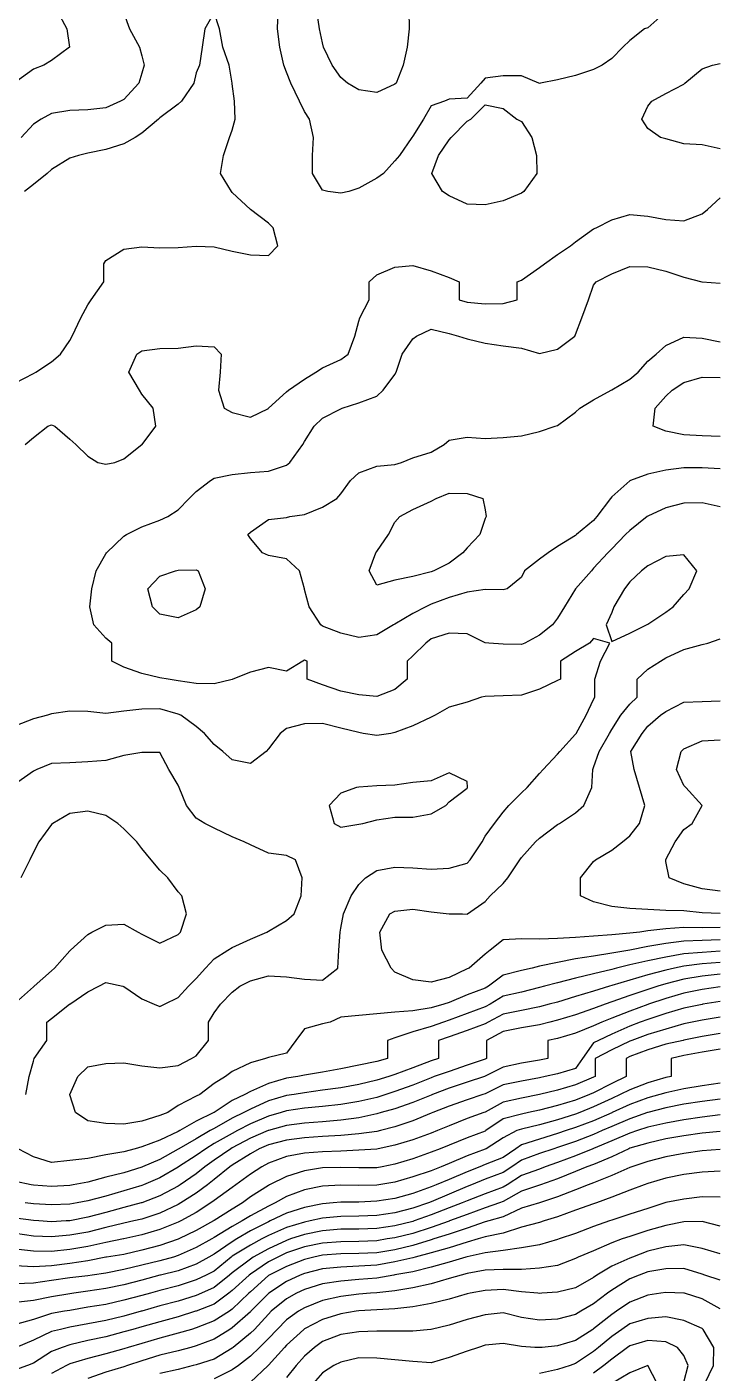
# Model space of a CAD drawing. Header units: inches. Extents: x 450896 to 463247, y 7386701 to 7399440.
# Drawn here: x 459177 to 460292, y 7392230 to 7394413 of the extents above; entities that cross this region are included whole.
import ezdxf

# ---------------------------------------------------------------- set-up
doc = ezdxf.new("R2010")
doc.units = ezdxf.units.IN
doc.header["$MEASUREMENT"] = 0

msp = doc.modelspace()

# ---------------------------------------------------------------- linework, layer by layer
for points, elevation in [([(459225.9, 7394438.6), (459241.5, 7394409.3), (459245.8, 7394380), (459216.7, 7394358), (459204.2, 7394350.7), (459187.4, 7394344.2), (459158.1, 7394323.2)], 820), ([(459158.1, 7393835.5), (459187.4, 7393850.6), (459191.1, 7393852.8), (459216.7, 7393869.7), (459231.3, 7393882.1), (459246, 7393904.1), (459250, 7393911.4), (459264.1, 7393940.7), (459275.3, 7393961.9), (459280.7, 7393970), (459301.2, 7393999.3), (459301.2, 7394028.6), (459304.6, 7394033.7), (459333.9, 7394052.3), (459363.2, 7394055.8), (459392.4, 7394054.4), (459421.7, 7394055), (459451, 7394057.2), (459480.3, 7394056.2), (459509.6, 7394048.9), (459538.9, 7394043.1), (459568.2, 7394042.1), (459583.5, 7394057.9), (459575.6, 7394087.1), (459568.2, 7394094.5), (459539.3, 7394116.4), (459538.9, 7394116.8), (459509.6, 7394144.1), (459508.2, 7394145.7), (459490.6, 7394175), (459495.2, 7394204.3), (459505.2, 7394233.6), (459509.6, 7394245.2), (459514.3, 7394262.9), (459513.2, 7394292.2), (459509.6, 7394320.4), (459509.3, 7394321.4), (459504.4, 7394350.7), (459494, 7394380), (459489, 7394409.3), (459480.3, 7394435.9), (459465, 7394409.3), (459460.7, 7394380), (459456.2, 7394350.7), (459451, 7394338.4), (459447, 7394321.4), (459427.3, 7394292.2), (459421.7, 7394287.3), (459392.4, 7394265.1), (459390, 7394262.9), (459363.2, 7394240.1), (459352.1, 7394233.6), (459333.9, 7394222.9), (459304.6, 7394214.1), (459275.3, 7394208), (459260.4, 7394204.3), (459246, 7394199.7), (459216.7, 7394181.4), (459209.7, 7394175), (459187.4, 7394156.9), (459172.6, 7394145.7)], 780), ([(459333.9, 7394434.7), (459343, 7394409.3), (459359.1, 7394380), (459363.2, 7394365.9), (459367, 7394350.7), (459363.2, 7394337.7), (459358, 7394321.4), (459333.9, 7394295.2), (459328.6, 7394292.2), (459304.6, 7394281.6), (459275.3, 7394278.3), (459246, 7394276.9), (459216.7, 7394272), (459199.6, 7394262.9), (459187.4, 7394255), (459167.3, 7394233.6)], 800), ([(460212.5, 7394436.9), (460183.2, 7394411.4), (460177.6, 7394409.3), (460153.9, 7394390.5), (460142.4, 7394380), (460124.6, 7394361.7), (460109.2, 7394350.7), (460095.3, 7394343.7), (460066, 7394334), (460036.8, 7394327.1), (460009.1, 7394321.4), (460007.5, 7394321), (460006.7, 7394321.4), (459978.2, 7394333.5), (459948.9, 7394333.3), (459919.6, 7394329.6), (459912.6, 7394321.4), (459890.3, 7394297.1), (459861, 7394295.3), (459853.6, 7394292.2), (459831.7, 7394284.8), (459819.6, 7394262.9), (459802.5, 7394235.3), (459800.5, 7394233.6), (459780.7, 7394204.3), (459773.2, 7394195.5), (459754.9, 7394175), (459743.9, 7394167.6), (459714.6, 7394151.4), (459698.7, 7394145.7), (459685.3, 7394142.9), (459664.3, 7394145.7), (459656, 7394147.7), (459639.6, 7394175), (459639.7, 7394204.3), (459641.4, 7394233.6), (459634.6, 7394262.9), (459626.7, 7394275.5), (459618.8, 7394292.2), (459604.7, 7394321.4), (459597.4, 7394339.3), (459593.3, 7394350.7), (459586.7, 7394380), (459582.9, 7394409.3), (459583.7, 7394438.6)], 800), ([(459795.5, 7394438.6), (459796.5, 7394409.3), (459793.2, 7394380), (459786.7, 7394350.7), (459775.4, 7394321.4), (459773.2, 7394319.6), (459743.9, 7394306.1), (459714.6, 7394310.6), (459696.5, 7394321.4), (459685.3, 7394330.6), (459671.4, 7394350.7), (459657.7, 7394380), (459656, 7394386.6), (459651.1, 7394409.3), (459646.8, 7394438.6)], 820), ([(460300.3, 7394215), (460271.1, 7394221.5), (460241.8, 7394223.1), (460212.5, 7394231), (460203.7, 7394233.6), (460183.2, 7394247.9), (460173.6, 7394262.9), (460183.2, 7394284.3), (460189.9, 7394292.2), (460212.5, 7394304.7), (460241.8, 7394319.8), (460243.4, 7394321.4), (460271.1, 7394344.5), (460288, 7394350.7), (460300.3, 7394353.6)], 800), ([(459982.1, 7394145.7), (459978.2, 7394143.3), (459948.9, 7394130.4), (459919.6, 7394124), (459890.3, 7394125), (459861, 7394138.5), (459850.1, 7394145.7), (459832.9, 7394175), (459843.9, 7394204.3), (459861, 7394229.7), (459864.4, 7394233.6), (459890.3, 7394259.8), (459896.2, 7394262.9), (459919.6, 7394286.3), (459948.9, 7394280.2), (459970.9, 7394262.9), (459978.2, 7394259.4), (459995.3, 7394233.6), (460002.7, 7394204.3), (460003.2, 7394175), (459982.1, 7394145.7)], 800), ([(459174.1, 7393735.7), (459187.4, 7393747.1), (459210.7, 7393765), (459216.7, 7393767.2), (459222.2, 7393765), (459246, 7393744.1), (459256.2, 7393735.7), (459275.3, 7393716.7), (459291.4, 7393706.4), (459304.6, 7393703.8), (459319.1, 7393706.4), (459333.9, 7393712.2), (459363.2, 7393735.4), (459363.5, 7393735.7), (459385.5, 7393765), (459381.3, 7393794.3), (459363.2, 7393817), (459359, 7393823.6), (459342, 7393852.8), (459354.6, 7393882.1), (459363.2, 7393887.2), (459392.4, 7393891.3), (459421.7, 7393891.9), (459451, 7393895.5), (459480.3, 7393893.6), (459491.3, 7393882.1), (459489.9, 7393852.8), (459487.2, 7393823.6), (459496.5, 7393794.3), (459509.6, 7393787.2), (459538.9, 7393779.7), (459568.2, 7393794.1), (459568.2, 7393794.3), (459597.4, 7393820.7), (459600.8, 7393823.6), (459626.7, 7393841.5), (459644.8, 7393852.8), (459656, 7393859.7), (459685.3, 7393873.5), (459697.4, 7393882.1), (459708.1, 7393911.4), (459714.6, 7393935.6), (459716.1, 7393940.7), (459731.6, 7393970), (459731.6, 7393999.3), (459743.9, 7394010.5), (459773.2, 7394022.9), (459802.5, 7394025.8), (459831.7, 7394017), (459861, 7394006.5), (459877.4, 7393999.3), (459877.4, 7393970), (459890.3, 7393966.1), (459919.6, 7393963.7), (459948.9, 7393964.4), (459971.2, 7393970), (459971.2, 7393999.3), (459978.2, 7394002.2), (460007.5, 7394022.6), (460015.9, 7394028.6), (460036.8, 7394043.8), (460057.8, 7394057.9), (460066, 7394064.1), (460095.3, 7394085.2), (460099.5, 7394087.1), (460124.6, 7394099.6), (460153.9, 7394108.4), (460183.2, 7394105.7), (460212.5, 7394100.4), (460241.8, 7394098.1), (460271.1, 7394109.7), (460280.1, 7394116.4), (460300.3, 7394135.4)], 800), ([(460300.3, 7393634.4), (460271.1, 7393641.1), (460241.8, 7393640.2), (460212.5, 7393632.8), (460183.2, 7393619.3), (460182.2, 7393618.5), (460153.9, 7393596), (460147.2, 7393589.3), (460124.6, 7393566.4), (460118.4, 7393560), (460095.3, 7393535), (460091.7, 7393530.7), (460066, 7393501.7), (460065.7, 7393501.4), (460048.2, 7393472.1), (460036.8, 7393453.6), (460028.9, 7393442.8), (460007.5, 7393426.1), (459984, 7393413.5), (459978.2, 7393411), (459948.9, 7393411.8), (459925.3, 7393413.5), (459919.6, 7393414.1), (459890.3, 7393428.2), (459861, 7393429.7), (459831.7, 7393420.3), (459823.1, 7393413.5), (459802.5, 7393392.7), (459792.8, 7393384.2), (459792.8, 7393355), (459773.2, 7393338.3), (459743.9, 7393327.1), (459714.6, 7393329.7), (459685.3, 7393335.7), (459656, 7393346), (459630.7, 7393355), (459630.7, 7393384.2), (459626.7, 7393385.9), (459623.8, 7393384.2), (459597.4, 7393367.8), (459568.2, 7393373.6), (459538.9, 7393366.5), (459510.4, 7393355), (459509.6, 7393354.6), (459480.3, 7393347.3), (459451, 7393347.9), (459421.7, 7393352.3), (459405.4, 7393355), (459392.4, 7393357.2), (459363.2, 7393363.9), (459333.9, 7393374.3), (459314.2, 7393384.2), (459314.2, 7393413.5), (459304.6, 7393421.6), (459284.9, 7393442.8), (459278.9, 7393472.1), (459281.7, 7393501.4), (459288.8, 7393530.7), (459304.6, 7393558.2), (459305.9, 7393560), (459333.9, 7393587), (459337.9, 7393589.3), (459363.2, 7393602), (459392.4, 7393612.9), (459405.1, 7393618.5), (459421.7, 7393629.8), (459439.9, 7393647.8), (459451, 7393659.5), (459474, 7393677.1), (459480.3, 7393681), (459509.6, 7393686.7), (459538.9, 7393690.1), (459568.2, 7393692.4), (459597.4, 7393702.1), (459602.6, 7393706.4), (459623.8, 7393735.7), (459626.7, 7393740.5), (459642.3, 7393765), (459656, 7393778.4), (459685.3, 7393793.3), (459687.9, 7393794.3), (459714.6, 7393803.2), (459743.9, 7393813.9), (459754.4, 7393823.6), (459773.2, 7393848.8), (459775.2, 7393852.8), (459784.9, 7393882.1), (459802.5, 7393906.7), (459808.3, 7393911.4), (459831.7, 7393922.5), (459861, 7393915.7), (459876.4, 7393911.4), (459890.3, 7393907.1), (459919.6, 7393899.7), (459948.9, 7393895.7), (459978.2, 7393891.6), (460007.5, 7393882.8), (460036.8, 7393890.3), (460064.8, 7393911.4), (460066, 7393913.8), (460076.3, 7393940.7), (460087.2, 7393970), (460095.3, 7393994), (460099.5, 7393999.3), (460124.6, 7394012.2), (460153.9, 7394024.4), (460183.2, 7394023.8), (460212.5, 7394016.8), (460241.8, 7394006.8), (460270.5, 7393999.3), (460271.1, 7393999.1), (460300.3, 7393996.9)], 820), ([(460300.3, 7393696), (460271.1, 7393697.6), (460241.8, 7393697.4), (460212.5, 7393693.6), (460183.2, 7393687.3), (460154.9, 7393677.1), (460153.9, 7393676.6), (460124.6, 7393650.6), (460122.4, 7393647.8), (460100.7, 7393618.5), (460095.3, 7393612.3), (460067.3, 7393589.3), (460066, 7393588.1), (460036.8, 7393570.3), (460021.6, 7393560), (460007.5, 7393549.3), (459983.4, 7393530.7), (459978.2, 7393520.2), (459955, 7393501.4), (459948.9, 7393499.6), (459919.6, 7393500.5), (459890.3, 7393496), (459861, 7393487.5), (459831.7, 7393476.5), (459823.2, 7393472.1), (459802.5, 7393461.6), (459773.2, 7393444.1), (459770.8, 7393442.8), (459743.9, 7393426.6), (459714.6, 7393422.7), (459685.3, 7393429.8), (459656, 7393440.7), (459653.1, 7393442.8), (459634.1, 7393472.1), (459626.7, 7393500.5), (459626.5, 7393501.4), (459618.6, 7393530.7), (459597.4, 7393550.1), (459568.2, 7393555.3), (459558.6, 7393560), (459538.9, 7393583.1), (459535, 7393589.3), (459538.9, 7393593.2), (459568.2, 7393614.1), (459597.4, 7393617.1), (459602.7, 7393618.5), (459626.7, 7393622), (459656, 7393633.6), (459678.9, 7393647.8), (459685.3, 7393655.7), (459701, 7393677.1), (459714.6, 7393689.3), (459743.9, 7393700.1), (459773.2, 7393703), (459783.9, 7393706.4), (459802.5, 7393713.8), (459831.7, 7393722.9), (459853.1, 7393735.7), (459861, 7393742.7), (459890.3, 7393747.4), (459919.6, 7393745.4), (459948.9, 7393746.7), (459978.2, 7393749.4), (460007.5, 7393756.3), (460032.9, 7393765), (460036.8, 7393766.4), (460066, 7393787.7), (460073, 7393794.3), (460095.3, 7393808), (460123.8, 7393823.6), (460124.6, 7393824), (460153.9, 7393841.4), (460167.6, 7393852.8), (460183.2, 7393870.8), (460196.7, 7393882.1), (460212.5, 7393896.2), (460241.8, 7393909.3), (460271.1, 7393907.9), (460300.3, 7393901.8)], 840), ([(460300.3, 7393748.5), (460271.1, 7393749.3), (460241.8, 7393750.9), (460212.5, 7393756.9), (460191.8, 7393765), (460194.8, 7393794.3), (460212.5, 7393813.8), (460222.4, 7393823.6), (460241.8, 7393835.9), (460271.1, 7393844.6), (460300.3, 7393844)], 860), ([(459836.4, 7393530.7), (459831.7, 7393528.8), (459802.5, 7393521.7), (459773.2, 7393515.5), (459743.9, 7393507.5), (459731.2, 7393530.7), (459742.4, 7393560), (459743.9, 7393561.8), (459762.6, 7393589.3), (459773.2, 7393609.5), (459781.1, 7393618.5), (459802.5, 7393630.3), (459831.7, 7393643.7), (459839.9, 7393647.8), (459861, 7393656.3), (459890.3, 7393656.1), (459915.9, 7393647.8), (459919.6, 7393629.7), (459920.9, 7393618.5), (459919.6, 7393615.6), (459911.1, 7393589.3), (459890.3, 7393568), (459883.5, 7393560), (459861, 7393543), (459836.4, 7393530.7)], 860), ([(460153.9, 7393429.6), (460181.1, 7393442.8), (460183.2, 7393444.2), (460212.5, 7393463.7), (460224.2, 7393472.1), (460241.8, 7393492.3), (460250.2, 7393501.4), (460262.6, 7393530.7), (460241.8, 7393556.6), (460212.5, 7393554.1), (460183.2, 7393538.7), (460172.9, 7393530.7), (460153.9, 7393512.8), (460145.3, 7393501.4), (460128.2, 7393472.1), (460124.6, 7393462.8), (460115.4, 7393442.8), (460124.6, 7393415.8), (460153.9, 7393429.6)], 800), ([(459456.9, 7393472.1), (459451, 7393467.3), (459421.7, 7393454.3), (459392.4, 7393460.5), (459380, 7393472.1), (459372.8, 7393501.4), (459392.4, 7393522), (459417.6, 7393530.7), (459421.7, 7393531.8), (459451, 7393532.2), (459454.1, 7393530.7), (459465.7, 7393501.4), (459456.9, 7393472.1)], 840), ([(460300.3, 7392932.2), (460271.1, 7392930.9), (460241.8, 7392930), (460212.5, 7392926.3), (460183.2, 7392921.4), (460153.9, 7392915.7), (460153.8, 7392915.7), (460124.6, 7392910.8), (460095.3, 7392905.6), (460066, 7392901.2), (460036.8, 7392895.5), (460007.5, 7392889.3), (459995.7, 7392886.4), (459978.2, 7392882.3), (459948.9, 7392875.2), (459924.8, 7392857.1), (459919.6, 7392853.9), (459890.3, 7392842.8), (459861, 7392830.6), (459852.3, 7392827.8), (459831.7, 7392821.8), (459802.5, 7392817.1), (459773.2, 7392814.9), (459743.9, 7392812.1), (459714.6, 7392809.8), (459685.3, 7392807), (459668.2, 7392798.5), (459656, 7392795.8), (459626.7, 7392788.1), (459612.5, 7392769.2), (459597.4, 7392748.3), (459568.2, 7392741.6), (459563.5, 7392739.9), (459538.9, 7392732.7), (459509.6, 7392718.9), (459498.4, 7392710.6), (459480.3, 7392699.2), (459456.9, 7392681.4), (459451, 7392678.8), (459421.7, 7392663.5), (459405.3, 7392652.1), (459392.4, 7392647.2), (459363.2, 7392638.2), (459333.9, 7392633.1), (459304.6, 7392634.3), (459275.3, 7392638.8), (459255.7, 7392652.1), (459246, 7392681.1), (459246, 7392681.4), (459246, 7392681.5), (459259.1, 7392710.6), (459275.3, 7392726.3), (459304.6, 7392731.7), (459333.9, 7392732.9), (459363.2, 7392727.9), (459392.4, 7392724.4), (459421.7, 7392728.7), (459443.7, 7392739.9), (459451, 7392743.9), (459471.2, 7392769.2), (459471.2, 7392798.5), (459480.3, 7392813.9), (459490.5, 7392827.8), (459509.6, 7392847.5), (459522, 7392857.1), (459538.9, 7392866), (459568.2, 7392873.7), (459597.4, 7392872), (459626.7, 7392868.4), (459656, 7392866.7), (459680.7, 7392886.4), (459682.1, 7392915.7), (459684.2, 7392944.9), (459685.3, 7392951.1), (459689.6, 7392974.2), (459702.2, 7393003.5), (459714.6, 7393021.9), (459725.3, 7393032.8), (459743.9, 7393044.6), (459773.2, 7393050), (459802.5, 7393049.2), (459831.7, 7393046.6), (459861, 7393048.4), (459890.3, 7393056.4), (459895.4, 7393062.1), (459914.6, 7393091.4), (459919.6, 7393100.6), (459934.6, 7393120.7), (459948.9, 7393139.3), (459958.1, 7393150), (459978.2, 7393170.5), (459987.8, 7393179.2), (460007.5, 7393202), (460013.5, 7393208.5), (460036.8, 7393233.1), (460040.3, 7393237.8), (460066, 7393265.8), (460066.8, 7393267.1), (460083.1, 7393296.4), (460095.3, 7393322), (460097.2, 7393325.7), (460097.2, 7393355), (460106.7, 7393384.2), (460121.7, 7393413.5), (460095.3, 7393421), (460088.4, 7393413.5), (460066, 7393399.7), (460041.4, 7393384.2), (460041.4, 7393355), (460036.8, 7393352.8), (460007.5, 7393338.7), (459978.2, 7393329.1), (459948.9, 7393327.7), (459919.6, 7393327.1), (459913.5, 7393325.7), (459890.3, 7393317.4), (459861, 7393309.7), (459838.3, 7393296.4), (459831.7, 7393293.3), (459802.5, 7393279.2), (459773.2, 7393268.2), (459766.4, 7393267.1), (459743.9, 7393263.4), (459721.9, 7393267.1), (459714.6, 7393268.3), (459685.3, 7393275.4), (459656, 7393282.9), (459626.7, 7393282.6), (459597.4, 7393275.1), (459587.2, 7393267.1), (459568.2, 7393242), (459564.7, 7393237.8), (459538.9, 7393218.1), (459509.6, 7393224.3), (459494.5, 7393237.8), (459480.3, 7393249.1), (459464.7, 7393267.1), (459451, 7393278.2), (459426.2, 7393296.4), (459421.7, 7393298.4), (459392.4, 7393307.1), (459363.2, 7393306.2), (459333.9, 7393303.3), (459304.6, 7393299.4), (459275.3, 7393302.7), (459246, 7393303), (459216.7, 7393298.5), (459209.9, 7393296.4), (459187.4, 7393290.6), (459158.1, 7393279.1)], 800), ([(460300.3, 7392952.1), (460271.1, 7392951.5), (460241.8, 7392952), (460212.5, 7392950), (460183.2, 7392946.7), (460170.4, 7392944.9), (460153.9, 7392943.1), (460124.6, 7392940.5), (460095.3, 7392938.2), (460066, 7392936.1), (460036.8, 7392934.4), (460007.5, 7392933.3), (459978.2, 7392933.6), (459948.9, 7392932.1), (459927.5, 7392915.7), (459919.6, 7392909.2), (459893.5, 7392886.4), (459890.3, 7392885), (459861, 7392871.1), (459831.7, 7392863.5), (459802.5, 7392867.5), (459773.2, 7392879.6), (459767, 7392886.4), (459752.1, 7392915.7), (459748.9, 7392944.9), (459765.2, 7392974.2), (459773.2, 7392978.5), (459802.5, 7392981.9), (459831.7, 7392977.4), (459861, 7392974.4), (459882.7, 7392974.2), (459890.3, 7392974.1), (459890.6, 7392974.2), (459919.6, 7392994.3), (459927.6, 7393003.5), (459948.9, 7393023.5), (459956.2, 7393032.8), (459975.7, 7393062.1), (459978.2, 7393065.7), (460001.2, 7393091.4), (460007.5, 7393097.2), (460036.8, 7393119.2), (460039.8, 7393120.7), (460066, 7393138.3), (460079.7, 7393150), (460092.4, 7393179.2), (460094, 7393208.5), (460095.3, 7393211.5), (460104.3, 7393237.8), (460120.8, 7393267.1), (460124.6, 7393273.2), (460139.5, 7393296.4), (460153.9, 7393314.2), (460166.1, 7393325.7), (460166.1, 7393355), (460183.2, 7393371), (460203.8, 7393384.2), (460212.5, 7393389.5), (460241.8, 7393403.2), (460271.1, 7393411.3), (460280.4, 7393413.5), (460300.3, 7393420.2)], 820), ([(460300.3, 7392975), (460271.1, 7392975.8), (460241.8, 7392979), (460212.5, 7392979.9), (460183.2, 7392981.4), (460153.9, 7392983.1), (460124.6, 7392986.4), (460095.3, 7392994.1), (460074, 7393003.5), (460073.8, 7393032.8), (460095.3, 7393059.2), (460098.1, 7393062.1), (460124.6, 7393077.6), (460142.1, 7393091.4), (460153.9, 7393101), (460169.4, 7393120.7), (460178.2, 7393150), (460169.9, 7393179.2), (460161.2, 7393208.5), (460155.5, 7393237.8), (460173.8, 7393267.1), (460183.2, 7393278.5), (460203.8, 7393296.4), (460212.5, 7393302.3), (460241.8, 7393317.7), (460271.1, 7393318.7), (460300.3, 7393319.9)], 840), ([(460300.3, 7393011.1), (460271.1, 7393015.1), (460241.8, 7393022.9), (460217.8, 7393032.8), (460212.5, 7393059.2), (460212.1, 7393062.1), (460212.5, 7393062.7), (460227.3, 7393091.4), (460241.8, 7393111), (460255.3, 7393120.7), (460271, 7393150), (460244.9, 7393179.2), (460241.8, 7393182.5), (460229.7, 7393208.5), (460237.4, 7393237.8), (460241.8, 7393241.8), (460271.1, 7393254.7), (460300.3, 7393256.7)], 860), ([(459174.8, 7392681.4), (459180.2, 7392710.6), (459187.4, 7392735.6), (459188.7, 7392739.9), (459209.1, 7392769.2), (459209.1, 7392798.5), (459216.7, 7392804.9), (459245.8, 7392827.8), (459246, 7392828), (459275.3, 7392848.1), (459293.5, 7392857.1), (459304.6, 7392863.3), (459332.4, 7392857.1), (459333.9, 7392856.7), (459363.2, 7392836.3), (459382.8, 7392827.8), (459392.4, 7392824.2), (459399.7, 7392827.8), (459421.7, 7392838.8), (459438.7, 7392857.1), (459451, 7392869.7), (459466.2, 7392886.4), (459480.3, 7392901.2), (459502.5, 7392915.7), (459509.6, 7392919.9), (459538.9, 7392933.2), (459565.6, 7392944.9), (459568.2, 7392946.5), (459597.4, 7392963.4), (459610, 7392974.2), (459621.3, 7393003.5), (459623, 7393032.8), (459612.1, 7393062.1), (459597.4, 7393068.8), (459568.2, 7393072.9), (459538.9, 7393086.3), (459528.8, 7393091.4), (459509.6, 7393099.2), (459480.3, 7393113.3), (459465.3, 7393120.7), (459451, 7393129.5), (459435.6, 7393150), (459423.5, 7393179.2), (459421.7, 7393183.1), (459406.8, 7393208.5), (459392.4, 7393236.2), (459363.2, 7393235.8), (459333.9, 7393231.4), (459304.6, 7393223.3), (459275.3, 7393221), (459246, 7393219.1), (459216.7, 7393218.3), (459192.9, 7393208.5), (459187.4, 7393205.7), (459158.1, 7393185.4)], 780), ([(459714.6, 7393119.7), (459721.2, 7393120.7), (459743.9, 7393126.7), (459773.2, 7393130.9), (459802.5, 7393131), (459831.7, 7393136.7), (459855.7, 7393150), (459861, 7393156), (459890.3, 7393178), (459890.7, 7393179.2), (459890.3, 7393189.1), (459861, 7393203.1), (459831.7, 7393190), (459802.5, 7393187.3), (459773.2, 7393183.3), (459743.9, 7393182.1), (459714.6, 7393179.9), (459710.8, 7393179.2), (459685.3, 7393170.1), (459666.8, 7393150), (459674.8, 7393120.7), (459685.3, 7393115.2), (459714.6, 7393119.7)], 780), ([(459158.1, 7392830), (459187.4, 7392856.1), (459188.6, 7392857.1), (459216.7, 7392882), (459221.6, 7392886.4), (459246, 7392914.2), (459247.6, 7392915.7), (459275.3, 7392940.8), (459282, 7392944.9), (459304.6, 7392956.1), (459333.9, 7392957.9), (459356.8, 7392944.9), (459363.2, 7392941.2), (459392.4, 7392926.7), (459421.7, 7392940.9), (459425.4, 7392944.9), (459435.6, 7392974.2), (459427.6, 7393003.5), (459421.7, 7393010.3), (459405.3, 7393032.8), (459392.4, 7393045), (459378.1, 7393062.1), (459363.2, 7393080.2), (459354.7, 7393091.4), (459333.9, 7393112.4), (459324, 7393120.7), (459304.6, 7393134.1), (459275.3, 7393140.7), (459246, 7393137.2), (459218.7, 7393120.7), (459216.7, 7393119.1), (459195.8, 7393091.4), (459187.4, 7393074.3), (459181.5, 7393062.1), (459166.6, 7393032.8)], 760), ([(460300.3, 7392913.6), (460271.1, 7392911.7), (460241.8, 7392909.6), (460212.5, 7392904.3), (460183.2, 7392898.3), (460153.9, 7392891.5), (460132.4, 7392886.4), (460124.6, 7392884.3), (460095.3, 7392877), (460066, 7392870.2), (460036.8, 7392862.4), (460015.5, 7392857.1), (460007.5, 7392855.1), (459978.2, 7392847.6), (459948.9, 7392840.7), (459927.5, 7392827.8), (459919.6, 7392823.6), (459890.3, 7392812.7), (459861, 7392801.9), (459851.9, 7392798.5), (459831.7, 7392791.5), (459802.5, 7392782.9), (459773.2, 7392773.4), (459761.3, 7392769.2), (459761.3, 7392739.9), (459743.9, 7392735), (459714.6, 7392729), (459685.3, 7392723.2), (459656, 7392717.6), (459626.7, 7392712.9), (459615.6, 7392710.6), (459597.4, 7392707.8), (459568.2, 7392699.2), (459538.9, 7392686.4), (459530.1, 7392681.4), (459509.6, 7392671.7), (459480.3, 7392652.3), (459479.9, 7392652.1), (459451, 7392638.1), (459424.3, 7392622.8), (459421.7, 7392621.4), (459392.4, 7392607.3), (459363.2, 7392596.4), (459352.3, 7392593.5), (459333.9, 7392588.7), (459304.6, 7392583.8), (459275.3, 7392577.9), (459246, 7392574.2), (459216.7, 7392571.3), (459187.4, 7392580.6), (459162.7, 7392593.5)], 780), ([(460300.3, 7392895.6), (460271.1, 7392893.2), (460241.8, 7392889.6), (460226.4, 7392886.4), (460212.5, 7392883.1), (460183.2, 7392875.4), (460153.9, 7392866.9), (460124.6, 7392858.1), (460121.1, 7392857.1), (460095.3, 7392849.1), (460066, 7392840.2), (460036.8, 7392831.4), (460023, 7392827.8), (460007.5, 7392823.8), (459978.2, 7392817.6), (459948.9, 7392811.5), (459924.2, 7392798.5), (459919.6, 7392796.1), (459890.3, 7392785.3), (459861, 7392775.1), (459843.7, 7392769.2), (459843.7, 7392739.9), (459831.7, 7392735.9), (459802.5, 7392724.5), (459773.2, 7392713.8), (459763.6, 7392710.6), (459743.9, 7392704.5), (459714.6, 7392697.5), (459685.3, 7392692), (459656, 7392688.4), (459626.7, 7392684.1), (459609.7, 7392681.4), (459597.4, 7392679.6), (459568.2, 7392671), (459538.9, 7392657.7), (459528.5, 7392652.1), (459509.6, 7392642.9), (459480.3, 7392626.5), (459473.8, 7392622.8), (459451, 7392609.6), (459422.8, 7392593.5), (459421.7, 7392592.8), (459392.4, 7392576), (459364, 7392564.2), (459363.2, 7392563.8), (459333.9, 7392554.5), (459304.6, 7392547.2), (459275.3, 7392539.5), (459251.5, 7392534.9), (459246, 7392534), (459216.7, 7392532.4), (459187.4, 7392534.4), (459183.7, 7392534.9), (459158.1, 7392540.3)], 760), ([(460300.3, 7392876.5), (460271.1, 7392873.1), (460241.8, 7392868.4), (460212.5, 7392860.8), (460199.5, 7392857.1), (460183.2, 7392851.9), (460153.9, 7392841.9), (460124.6, 7392831.6), (460113.8, 7392827.8), (460095.3, 7392820.8), (460066, 7392810.4), (460036.8, 7392801.8), (460024.1, 7392798.5), (460007.5, 7392794.5), (459978.2, 7392789.4), (459948.9, 7392783.5), (459921.9, 7392769.2), (459921.9, 7392739.9), (459919.6, 7392738.8), (459890.3, 7392729.1), (459861, 7392718.9), (459837, 7392710.6), (459831.7, 7392708.7), (459802.5, 7392696.8), (459773.2, 7392686.1), (459758.5, 7392681.4), (459743.9, 7392676.8), (459714.6, 7392669.9), (459685.3, 7392665.1), (459656, 7392661.9), (459626.7, 7392659), (459597.4, 7392654.7), (459588.7, 7392652.1), (459568.2, 7392646.3), (459538.9, 7392633.6), (459518, 7392622.8), (459509.6, 7392618.4), (459480.3, 7392601.7), (459466.8, 7392593.5), (459451, 7392582.4), (459422.6, 7392564.2), (459421.7, 7392563.6), (459392.4, 7392546.3), (459365.6, 7392534.9), (459363.2, 7392534), (459333.9, 7392525), (459304.6, 7392516.3), (459275.3, 7392508.8), (459258.3, 7392505.6), (459246, 7392503.6), (459216.7, 7392502.7), (459187.4, 7392504), (459173.7, 7392505.6)], 740), ([(460300.3, 7392855.9), (460271.1, 7392851.5), (460241.8, 7392845.8), (460212.5, 7392837.3), (460184, 7392827.8), (460183.2, 7392827.5), (460153.9, 7392816.8), (460124.6, 7392805.2), (460108.7, 7392798.5), (460095.3, 7392792.7), (460066, 7392780.8), (460036.8, 7392772.5), (460021.3, 7392769.2), (460021.3, 7392739.9), (460007.5, 7392737.1), (459978.2, 7392732), (459948.9, 7392725.6), (459919.6, 7392711), (459918.4, 7392710.6), (459890.3, 7392701.6), (459861, 7392691.6), (459833.9, 7392681.4), (459831.7, 7392680.5), (459802.5, 7392668.7), (459773.2, 7392658.4), (459751, 7392652.1), (459743.9, 7392649.9), (459714.6, 7392643.6), (459685.3, 7392639.8), (459656, 7392637.2), (459626.7, 7392635.1), (459597.4, 7392631.1), (459568.2, 7392622.9), (459567.8, 7392622.8), (459538.9, 7392610.4), (459509.6, 7392594.8), (459507.3, 7392593.5), (459480.3, 7392575.2), (459465, 7392564.2), (459451, 7392552.7), (459425, 7392534.9), (459421.7, 7392532.8), (459392.4, 7392517.3), (459363.2, 7392506), (459361.8, 7392505.6), (459333.9, 7392498.2), (459304.6, 7392489.9), (459275.3, 7392482.5), (459246, 7392476.7), (459240.5, 7392476.3), (459216.7, 7392475), (459195.8, 7392476.3), (459187.4, 7392476.9), (459158.1, 7392481.1)], 720), ([(460300.3, 7392832.2), (460272.4, 7392827.8), (460271.1, 7392827.6), (460241.8, 7392821.4), (460212.5, 7392812.6), (460183.2, 7392803.1), (460171, 7392798.5), (460153.9, 7392792.1), (460124.6, 7392779.3), (460103.2, 7392769.2), (460095.3, 7392765.4), (460077.5, 7392739.9), (460066, 7392723.4), (460036.8, 7392715), (460017, 7392710.6), (460007.5, 7392708.6), (459978.2, 7392703.2), (459948.9, 7392697.1), (459919.6, 7392682.6), (459915.7, 7392681.4), (459890.3, 7392673), (459861, 7392662.3), (459834.4, 7392652.1), (459831.7, 7392651), (459802.5, 7392638.9), (459773.2, 7392629), (459750, 7392622.8), (459743.9, 7392621.2), (459714.6, 7392617.5), (459685.3, 7392614.9), (459656, 7392613.1), (459626.7, 7392611.3), (459597.4, 7392607.4), (459568.2, 7392599.9), (459553.3, 7392593.5), (459538.9, 7392585.1), (459509.6, 7392566.7), (459505.8, 7392564.2), (459480.3, 7392543.7), (459469.4, 7392534.9), (459451, 7392521.4), (459426.3, 7392505.6), (459421.7, 7392503), (459392.4, 7392489.2), (459363.2, 7392479.4), (459350.1, 7392476.3), (459333.9, 7392472.7), (459304.6, 7392465.5), (459275.3, 7392458.4), (459246, 7392453.2), (459216.7, 7392450.6), (459187.4, 7392451.8), (459158.1, 7392455.8)], 700), ([(460300.3, 7392806.6), (460271.1, 7392801.7), (460255.1, 7392798.5), (460241.8, 7392795.8), (460212.5, 7392787.5), (460183.2, 7392778.7), (460157.2, 7392769.2), (460153.9, 7392768), (460124.6, 7392753.6), (460097.8, 7392739.9), (460097.8, 7392710.6), (460095.3, 7392709.4), (460066, 7392696.9), (460036.8, 7392688.3), (460007.7, 7392681.4), (460007.5, 7392681.3), (459978.2, 7392675.6), (459948.9, 7392669), (459919.6, 7392652.8), (459917.4, 7392652.1), (459890.3, 7392642.3), (459861, 7392630.8), (459842.1, 7392622.8), (459831.7, 7392618.6), (459802.5, 7392608.1), (459773.2, 7392599.1), (459746.1, 7392593.5), (459743.9, 7392593), (459714.6, 7392591), (459685.3, 7392589.7), (459656, 7392588.5), (459626.7, 7392586.3), (459597.4, 7392580.8), (459568.2, 7392570.3), (459557.3, 7392564.2), (459538.9, 7392552.3), (459515.4, 7392534.9), (459509.6, 7392530.5), (459480.3, 7392509.7), (459474.6, 7392505.6), (459451, 7392490.3), (459426, 7392476.3), (459421.7, 7392474.2), (459392.4, 7392462.3), (459363.2, 7392453.9), (459333.9, 7392447.2), (459333, 7392447.1), (459304.6, 7392441.5), (459275.3, 7392435.1), (459246, 7392430.2), (459216.7, 7392427), (459187.4, 7392427.1), (459158.1, 7392430.5)], 680), ([(460300.3, 7392780.6), (460271.1, 7392775.6), (460241.8, 7392769.6), (460240.2, 7392769.2), (460212.5, 7392762.8), (460183.2, 7392754.1), (460153.9, 7392742.9), (460148.1, 7392739.9), (460148.1, 7392710.6), (460124.6, 7392699.1), (460095.3, 7392684.2), (460088.8, 7392681.4), (460066, 7392672.1), (460036.8, 7392663.7), (460007.5, 7392656.1), (459989.8, 7392652.1), (459978.2, 7392649.5), (459948.9, 7392641.8), (459920.5, 7392622.8), (459919.6, 7392622.2), (459890.3, 7392611.1), (459861, 7392599), (459846.3, 7392593.5), (459831.7, 7392588.1), (459802.5, 7392577.3), (459773.2, 7392568.3), (459752.8, 7392564.2), (459743.9, 7392562.6), (459714.6, 7392562.4), (459685.3, 7392563.1), (459656, 7392562.6), (459626.7, 7392557.8), (459597.4, 7392548.6), (459569.8, 7392534.9), (459568.2, 7392534.1), (459538.9, 7392515.5), (459525.9, 7392505.6), (459509.6, 7392495.5), (459480.3, 7392477.3), (459478.9, 7392476.3), (459451, 7392460.8), (459422.8, 7392447.1), (459421.7, 7392446.6), (459392.4, 7392436.5), (459363.2, 7392429), (459333.9, 7392422.1), (459305.7, 7392417.8), (459304.6, 7392417.6), (459275.3, 7392411.7), (459246, 7392407.3), (459216.7, 7392403.8), (459187.4, 7392402), (459158.1, 7392403.5)], 660), ([(460300.3, 7392754.8), (460271.1, 7392750.1), (460241.8, 7392744.6), (460220.9, 7392739.9), (460220.9, 7392710.6), (460212.5, 7392708.8), (460183.2, 7392700.3), (460153.9, 7392689.1), (460138.4, 7392681.4), (460124.6, 7392674.9), (460095.3, 7392661.3), (460073.1, 7392652.1), (460066, 7392649.3), (460036.8, 7392640.6), (460007.5, 7392632.5), (459978.2, 7392625.2), (459970.6, 7392622.8), (459948.9, 7392611), (459921.2, 7392593.5), (459919.6, 7392592.9), (459890.3, 7392582.1), (459861, 7392569.6), (459848.2, 7392564.2), (459831.7, 7392557.9), (459802.5, 7392547.9), (459773.2, 7392539.3), (459747.4, 7392534.9), (459743.9, 7392534.4), (459714.6, 7392533.9), (459685.3, 7392534.3), (459656, 7392532.7), (459626.7, 7392526.7), (459597.4, 7392516.1), (459579.1, 7392505.6), (459568.2, 7392500.6), (459538.9, 7392484.9), (459525.5, 7392476.3), (459509.6, 7392467.3), (459480.3, 7392449.4), (459476.2, 7392447.1), (459451, 7392433.1), (459421.7, 7392420.2), (459414.2, 7392417.8), (459392.4, 7392411.7), (459363.2, 7392404.5), (459333.9, 7392397.4), (459304.6, 7392391.5), (459282.7, 7392388.5), (459275.3, 7392387.5), (459246, 7392383.9), (459216.7, 7392379.8), (459187.4, 7392375.7), (459158.1, 7392374.5)], 640), ([(460300.3, 7392699.9), (460271.1, 7392695.5), (460241.8, 7392690.4), (460212.5, 7392684.2), (460202.6, 7392681.4), (460183.2, 7392676), (460153.9, 7392665.1), (460125.3, 7392652.1), (460124.6, 7392651.8), (460095.3, 7392638.9), (460066, 7392627.7), (460050.8, 7392622.8), (460036.8, 7392618), (460007.5, 7392609.2), (459978.2, 7392599.9), (459969.2, 7392593.5), (459948.9, 7392579.3), (459919.6, 7392567.7), (459910.8, 7392564.2), (459890.3, 7392556.2), (459861, 7392543.8), (459840, 7392534.9), (459831.7, 7392531.5), (459802.5, 7392521), (459773.2, 7392513), (459743.9, 7392508.7), (459714.6, 7392506.8), (459685.3, 7392507.1), (459673.1, 7392505.6), (459656, 7392504), (459626.7, 7392498.4), (459597.4, 7392488.8), (459570.9, 7392476.3), (459568.2, 7392475.2), (459538.9, 7392460.2), (459516.9, 7392447.1), (459509.6, 7392442.7), (459480.3, 7392422.5), (459471.8, 7392417.8), (459451, 7392406.5), (459421.7, 7392395.6), (459393, 7392388.5), (459392.4, 7392388.3), (459363.2, 7392380.1), (459333.9, 7392372.7), (459304.6, 7392366.8), (459275.3, 7392362.3), (459252.7, 7392359.2), (459246, 7392358.2), (459216.7, 7392353.5), (459187.4, 7392347.1), (459158.1, 7392343.9)], 620), ([(460300.3, 7392674.1), (460271.1, 7392670.2), (460241.8, 7392665.6), (460212.5, 7392659.8), (460183.2, 7392652.2), (460182.9, 7392652.1), (460153.9, 7392641.7), (460124.6, 7392629.4), (460109.4, 7392622.8), (460095.3, 7392616.6), (460066, 7392605.3), (460036.8, 7392595.3), (460031, 7392593.5), (460007.5, 7392585.5), (459978.2, 7392574.9), (459962.9, 7392564.2), (459948.9, 7392554.8), (459919.6, 7392544), (459897.6, 7392534.9), (459890.3, 7392532), (459861, 7392520), (459831.7, 7392507.3), (459827.5, 7392505.6), (459802.5, 7392497.1), (459773.2, 7392489.5), (459743.9, 7392485.4), (459714.6, 7392484.3), (459685.3, 7392483.8), (459656, 7392481), (459635.6, 7392476.3), (459626.7, 7392474.6), (459597.4, 7392465.8), (459568.2, 7392452.7), (459557.4, 7392447.1), (459538.9, 7392437.3), (459509.6, 7392419.2), (459507.6, 7392417.8), (459480.3, 7392395.1), (459467.4, 7392388.5), (459451, 7392380.8), (459421.7, 7392371.2), (459392.4, 7392363.5), (459376.9, 7392359.2), (459363.2, 7392355.4), (459333.9, 7392347.7), (459304.6, 7392341.1), (459275.3, 7392336.3), (459246, 7392331.3), (459237.8, 7392329.9), (459216.7, 7392326.1), (459187.4, 7392316.3), (459158.1, 7392308.7)], 600), ([(460300.3, 7392648.2), (460271.1, 7392644.6), (460241.8, 7392640.3), (460212.5, 7392635.2), (460183.2, 7392628.2), (460166.5, 7392622.8), (460153.9, 7392618.6), (460124.6, 7392606.2), (460095.3, 7392593.9), (460094.2, 7392593.5), (460066, 7392582), (460036.8, 7392571), (460017, 7392564.2), (460007.5, 7392560.6), (459978.2, 7392549.9), (459955.3, 7392534.9), (459948.9, 7392531), (459919.6, 7392520.6), (459890.3, 7392509.1), (459882, 7392505.6), (459861, 7392497.6), (459831.7, 7392486.1), (459804.5, 7392476.3), (459802.5, 7392475.7), (459773.2, 7392468.3), (459743.9, 7392464.2), (459714.6, 7392463.3), (459685.3, 7392462.8), (459656, 7392460.4), (459626.7, 7392454.3), (459604.2, 7392447.1), (459597.4, 7392444.9), (459568.2, 7392431.4), (459543.7, 7392417.8), (459538.9, 7392414.6), (459509.6, 7392392.3), (459505, 7392388.5), (459480.3, 7392368.3), (459459.5, 7392359.2), (459451, 7392355.7), (459421.7, 7392346.5), (459392.4, 7392338.7), (459363.2, 7392330.3), (459361.8, 7392329.9), (459333.9, 7392322.2), (459304.6, 7392315), (459275.3, 7392309.8), (459246, 7392303.9), (459231.1, 7392300.6), (459216.7, 7392296.9), (459187.4, 7392282.8), (459159, 7392271.3)], 580), ([(460300.3, 7392621.4), (460271.1, 7392618.6), (460241.8, 7392614.2), (460212.5, 7392609.5), (460183.2, 7392602.7), (460153.9, 7392594.2), (460152.2, 7392593.5), (460124.6, 7392580.4), (460095.3, 7392568.1), (460084.4, 7392564.2), (460066, 7392556.8), (460036.8, 7392544.6), (460009.3, 7392534.9), (460007.5, 7392534.2), (459978.2, 7392524.4), (459948.9, 7392507.8), (459942.9, 7392505.6), (459919.6, 7392497.6), (459890.3, 7392486.8), (459861.5, 7392476.3), (459861, 7392476.2), (459831.7, 7392465.7), (459802.5, 7392456.2), (459773.2, 7392449.1), (459760.7, 7392447.1), (459743.9, 7392444.3), (459714.6, 7392443.3), (459685.3, 7392442.7), (459656, 7392440.5), (459626.7, 7392434.2), (459597.4, 7392424.5), (459583.2, 7392417.8), (459568.2, 7392410.1), (459538.9, 7392390), (459536.9, 7392388.5), (459509.6, 7392363.6), (459504.1, 7392359.2), (459480.3, 7392341.6), (459451, 7392330.2), (459450.2, 7392329.9), (459421.7, 7392321.1), (459392.4, 7392312.9), (459363.2, 7392304.6), (459348.5, 7392300.6), (459333.9, 7392296.4), (459304.6, 7392288.5), (459275.3, 7392282.4), (459246, 7392275.4), (459233.8, 7392271.3), (459216.7, 7392264.6), (459187.4, 7392246), (459177.8, 7392242), (459158.1, 7392234.7)], 560), ([(460300.3, 7392592.2), (460271.1, 7392590.2), (460241.8, 7392585.8), (460212.5, 7392580.6), (460183.2, 7392572.8), (460157.3, 7392564.2), (460153.9, 7392562.9), (460124.6, 7392550), (460095.3, 7392538.3), (460086.6, 7392534.9), (460066, 7392526.8), (460036.8, 7392515.6), (460007.5, 7392505.7), (460007.3, 7392505.6), (459978.2, 7392497.1), (459948.9, 7392483), (459925.3, 7392476.3), (459919.6, 7392474.8), (459890.3, 7392464.6), (459861, 7392454.9), (459836.3, 7392447.1), (459831.7, 7392445.6), (459802.5, 7392436.6), (459773.2, 7392429.8), (459743.9, 7392424.5), (459714.6, 7392423.5), (459685.3, 7392422.9), (459656, 7392421), (459641.8, 7392417.8), (459626.7, 7392413.8), (459597.4, 7392402.6), (459569.2, 7392388.5), (459568.2, 7392387.8), (459538.9, 7392361.3), (459536.6, 7392359.2), (459509.6, 7392333.3), (459504.8, 7392329.9), (459480.3, 7392314.2), (459451, 7392302.8), (459443.4, 7392300.6), (459421.7, 7392294.2), (459392.4, 7392286.3), (459363.2, 7392277.9), (459341, 7392271.3), (459333.9, 7392269.1), (459304.6, 7392260.8), (459275.3, 7392253.3), (459246, 7392244.4), (459240.7, 7392242), (459216.7, 7392228.8)], 540), ([(460300.3, 7392556.9), (460271.1, 7392555.6), (460241.8, 7392551.7), (460212.5, 7392545.7), (460183.2, 7392537.1), (460177.2, 7392534.9), (460153.9, 7392526.2), (460124.6, 7392515), (460099.7, 7392505.6), (460095.3, 7392504), (460066, 7392493.8), (460036.8, 7392483.1), (460015.2, 7392476.3), (460007.5, 7392473.8), (459978.2, 7392466.5), (459948.9, 7392456.6), (459919.6, 7392450.5), (459907.9, 7392447.1), (459890.3, 7392442), (459861, 7392432.9), (459831.7, 7392424.6), (459806.1, 7392417.8), (459802.5, 7392416.7), (459773.2, 7392409.9), (459743.9, 7392404.4), (459714.6, 7392403), (459685.3, 7392401.4), (459656, 7392398.7), (459626.7, 7392391.2), (459619.6, 7392388.5), (459597.4, 7392378.4), (459568.9, 7392359.2), (459568.2, 7392358.6), (459539.6, 7392329.9), (459538.9, 7392329.2), (459509.6, 7392303), (459505.7, 7392300.6), (459480.3, 7392284.5), (459451, 7392273.6), (459442.3, 7392271.3), (459421.7, 7392265.8), (459392.4, 7392258.9), (459363.2, 7392249.8), (459339.8, 7392242), (459333.9, 7392239.9), (459304.6, 7392231), (459275.3, 7392220.7)], 520), ([(460300.3, 7392514.7), (460271.1, 7392515.7), (460241.8, 7392511.8), (460212.5, 7392506.3), (460210.6, 7392505.6), (460183.2, 7392496.8), (460153.9, 7392487.3), (460124.6, 7392477.6), (460121.1, 7392476.3), (460095.3, 7392467.2), (460066, 7392456), (460039.5, 7392447.1), (460036.8, 7392446.1), (460007.5, 7392437.9), (459978.2, 7392432.7), (459948.9, 7392428.3), (459919.6, 7392424.7), (459890.3, 7392418.3), (459888.3, 7392417.8), (459861, 7392409.5), (459831.7, 7392401.2), (459802.5, 7392394.1), (459773.2, 7392388.8), (459771.3, 7392388.5), (459743.9, 7392383.4), (459714.6, 7392381.4), (459685.3, 7392378.7), (459656, 7392374.3), (459626.7, 7392365.3), (459613.6, 7392359.2), (459597.4, 7392350.1), (459572.8, 7392329.9), (459568.2, 7392325.2), (459545.4, 7392300.6), (459538.9, 7392294.2), (459511.1, 7392271.3), (459509.6, 7392270.1), (459480.3, 7392252.5), (459451, 7392243.3), (459446.3, 7392242), (459421.7, 7392235.4), (459392.4, 7392229.1)], 500), ([(460300.3, 7392468), (460271.1, 7392475.5), (460241.8, 7392474.7), (460212.5, 7392468.9), (460183.2, 7392461), (460153.9, 7392451.3), (460141.7, 7392447.1), (460124.6, 7392440.7), (460095.3, 7392427.9), (460070.4, 7392417.8), (460066, 7392415.6), (460036.8, 7392404.3), (460007.5, 7392399.9), (459978.2, 7392397.4), (459948.9, 7392397.9), (459919.6, 7392396.7), (459890.3, 7392390.9), (459880.6, 7392388.5), (459861, 7392382.8), (459831.7, 7392374.5), (459802.5, 7392368.1), (459773.2, 7392363.3), (459743.9, 7392359.9), (459733.5, 7392359.2), (459714.6, 7392357.6), (459685.3, 7392354), (459656, 7392347.1), (459626.7, 7392335.6), (459616.8, 7392329.9), (459597.4, 7392316.1), (459582.3, 7392300.6), (459568.2, 7392285.5), (459553.7, 7392271.3), (459538.9, 7392257), (459519.5, 7392242), (459509.6, 7392234.9), (459480.3, 7392220.2)], 480), ([(460300.3, 7392422.9), (460271.1, 7392431.8), (460241.8, 7392437.6), (460212.5, 7392434.5), (460183.2, 7392427.5), (460158.3, 7392417.8), (460153.9, 7392416.1), (460124.6, 7392403.1), (460100.7, 7392388.5), (460095.3, 7392384.8), (460066, 7392368.1), (460036.8, 7392360.9), (460011.3, 7392359.2), (460007.5, 7392358.9), (460004.7, 7392359.2), (459978.2, 7392361.2), (459948.9, 7392365), (459919.6, 7392363.8), (459895, 7392359.2), (459890.3, 7392358.2), (459861, 7392349.8), (459831.7, 7392342.4), (459802.5, 7392337.2), (459773.2, 7392333.9), (459743.9, 7392332.4), (459714.6, 7392330.5), (459710.4, 7392329.9), (459685.3, 7392326), (459656, 7392316.7), (459626.7, 7392301.6), (459625.4, 7392300.6), (459597.4, 7392274.7), (459594.3, 7392271.3), (459568.2, 7392242.4), (459567.8, 7392242), (459538.9, 7392215.2)], 460), ([(460300.3, 7392380.4), (460275.8, 7392388.5), (460271.1, 7392390), (460241.8, 7392399.4), (460212.5, 7392398.9), (460183.2, 7392393.6), (460169, 7392388.5), (460153.9, 7392382.4), (460124.6, 7392363.9), (460117.9, 7392359.2), (460095.3, 7392342.1), (460074.6, 7392329.9), (460066, 7392324.5), (460036.8, 7392317), (460007.5, 7392315.6), (459978.2, 7392319.9), (459948.9, 7392327.2), (459919.6, 7392324.3), (459890.3, 7392316.7), (459861, 7392307.1), (459831.7, 7392300.6), (459831.5, 7392300.6), (459802.5, 7392297.9), (459773.2, 7392297.4), (459743.9, 7392297.6), (459714.6, 7392296.6), (459685.3, 7392292.5), (459656, 7392280.7), (459642.6, 7392271.3), (459626.7, 7392257.2), (459613, 7392242), (459597.4, 7392222.6)], 440), ([(460300.3, 7392333.6), (460271.1, 7392350.2), (460242.8, 7392359.2), (460241.8, 7392359.5), (460212.5, 7392360.6), (460204, 7392359.2), (460183.2, 7392355.9), (460153.9, 7392344.4), (460132.4, 7392329.9), (460124.6, 7392324.9), (460095.3, 7392301.4), (460094.2, 7392300.6), (460066, 7392282.3), (460036.8, 7392273.7), (460011.8, 7392271.3), (460007.5, 7392270.9), (459999.9, 7392271.3), (459978.2, 7392272.7), (459948.9, 7392277.4), (459919.6, 7392274.8), (459908.6, 7392271.3), (459890.3, 7392265), (459861, 7392254.7), (459831.7, 7392246.5), (459802.5, 7392248.2), (459773.2, 7392250.9), (459743.9, 7392254), (459714.6, 7392254.2), (459685.3, 7392247.5), (459674, 7392242), (459656, 7392230.3), (459640.7, 7392212.8)], 420), ([(460275.8, 7392212.8), (460289.8, 7392242), (460290.2, 7392271.3), (460272.7, 7392300.6), (460271.1, 7392302), (460241.8, 7392315), (460212.5, 7392320.9), (460183.2, 7392318.2), (460153.9, 7392309.3), (460141, 7392300.6), (460124.6, 7392288.9), (460103.3, 7392271.3), (460095.3, 7392264.8), (460066, 7392245.1), (460057.4, 7392242), (460036.8, 7392235.5), (460007.5, 7392228.8)], 400), ([(460241.8, 7392215.1), (460248.3, 7392242), (460241.8, 7392258), (460231.1, 7392271.3), (460212.5, 7392280.5), (460183.2, 7392282.5), (460153.9, 7392273.9), (460150.3, 7392271.3), (460124.6, 7392252.4), (460111.9, 7392242), (460095.3, 7392229.6)], 380), ([(460198.2, 7392212.8), (460183.3, 7392242), (460183.2, 7392242.1), (460183, 7392242), (460153.9, 7392229.9), (460124.6, 7392212.9)], 360)]:
    msp.add_lwpolyline(points, dxfattribs=dict(elevation=elevation))

doc.saveas('drawing.dxf')
